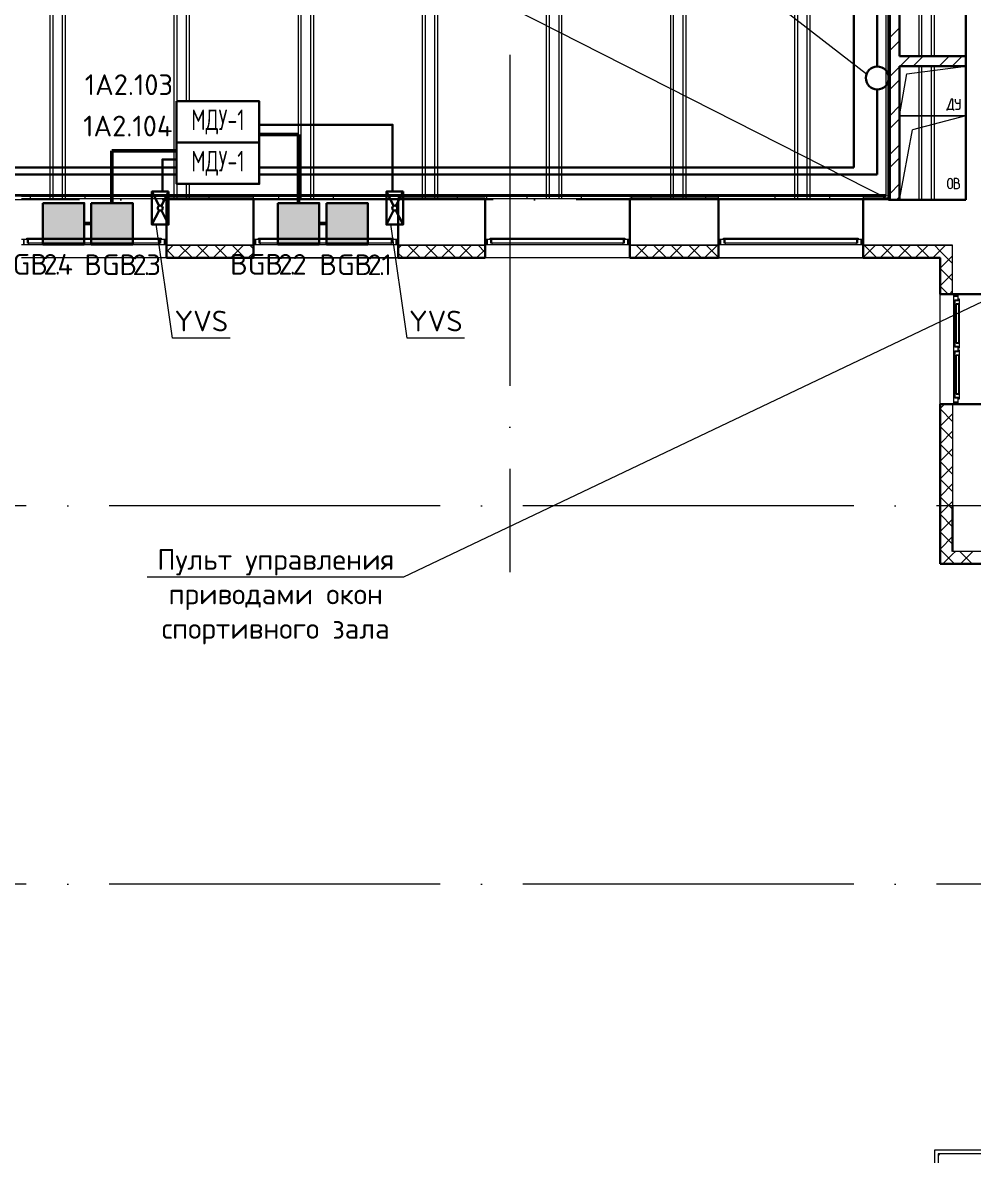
# Model space of a CAD drawing. Header units: millimetres. Extents: x -1073752 to 1436911, y -1379358 to 94781.
# Drawn here: x -1038541 to -1027053, y -1106937 to -1093247 of the extents above; entities that cross this region are included whole.
import ezdxf
from ezdxf.enums import TextEntityAlignment as Align

# ---------------------------------------------------------------- set-up
doc = ezdxf.new("R2010")
doc.units = ezdxf.units.MM
doc.set_wipeout_variables(frame=1)
doc.linetypes.add('ADSK_Линия сетки', pattern=[25, 20, -2.5, 0, -2.5])
doc.linetypes.add('ADSK_Сверху', pattern=[450, 300, -150])
for name, color, linetype, lineweight in [('_ Окна', 7, 'Continuous', 9), ('BGB', 1, 'Continuous', 30), ('RC-Дымоудаление', 1, 'Continuous', 30), ('RC-Линии_связи-Адресные', 5, 'Continuous', 50), ('лс', 5, 'Continuous', 30), ('Ограждение', 252, 'Continuous', 9), ('Окна', 7, 'Continuous', 9), ('Оси', 252, 'Continuous', 9), ('Перекрытие', 252, 'Continuous', 18), ('Стены внутренние', 7, 'Continuous', 18), ('Стены наружные', 7, 'Continuous', 18), ('Стены штриховка', 7, 'Continuous', 9)]:
    doc.layers.add(name, color=color, linetype=linetype, lineweight=lineweight)
for name, color, linetype in [('RC-Позиционные_обозначения', 7, 'Continuous'), ('RC-Таблицы', 7, 'Continuous'), ('TEXT1', 7, 'Continuous')]:
    doc.layers.add(name, color=color, linetype=linetype)
doc.layers.add('Линии', color=7, linetype='Continuous', lineweight=9, true_color=0x00a600)
doc.styles.add('ISOCPEUR', font='isocpeur.ttf', dxfattribs={"height": 250})
doc.styles.add('RubezhCAD', font='isocpeur.ttf')
doc.styles.get("Standard").update_dxf_attribs({"font": 'arial.ttf'})

# ---------------------------------------------------------------- blocks, each defined once
blk = doc.blocks.new('Перекрытия 2 - Перекрытия 1-1699410-3 этаж копия 1')
at = {"layer": 'Перекрытие', "ltscale": 100}
for p, q in [((-26283, 26745), (-26283, 26710)), ((-26283, 26705), (-26283, 15415)), ((-26046, 26745), (-26046, 26710)), ((-26046, 26705), (-26046, 15415)), ((-26011, 26745), (-26011, 26710)), ((-26011, 26705), (-26011, 15415)), ((-25896, 26745), (-25896, 26710)), ((-25896, 26705), (-25896, 15415)), ((-25861, 26745), (-25861, 26710)), ((-25861, 26705), (-25861, 15415)), ((-25623, 26745), (-25623, 26710)), ((-24783, 26745), (-24783, 26710)), ((-24546, 26745), (-24546, 26710)), ((-24546, 26705), (-24546, 15415)), ((-24511, 26745), (-24511, 26710)), ((-24511, 26705), (-24511, 15415)), ((-24396, 26745), (-24396, 26710)), ((-24396, 26705), (-24396, 15415)), ((-24361, 26745), (-24361, 26710)), ((-24361, 26705), (-24361, 15415)), ((-24123, 26745), (-24123, 26710)), ((-23283, 26745), (-23283, 26710)), ((-23046, 26745), (-23046, 26710)), ((-23046, 26705), (-23046, 15415)), ((-23011, 26745), (-23011, 26710)), ((-23011, 26705), (-23011, 15415)), ((-22896, 26745), (-22896, 26710)), ((-22896, 26705), (-22896, 15415)), ((-22861, 26745), (-22861, 26710)), ((-22861, 26705), (-22861, 15415)), ((-22623, 26745), (-22623, 26710)), ((-21783, 26745), (-21783, 26710)), ((-21546, 26745), (-21546, 26710)), ((-21546, 26705), (-21546, 15415)), ((-21511, 26745), (-21511, 26710)), ((-21511, 26705), (-21511, 15415)), ((-21396, 26745), (-21396, 26710)), ((-21396, 26705), (-21396, 15415)), ((-21361, 26745), (-21361, 26710)), ((-21361, 26705), (-21361, 15415)), ((-21123, 26745), (-21123, 26710)), ((-20283, 26745), (-20283, 26710)), ((-20046, 26745), (-20046, 26710)), ((-20046, 26705), (-20046, 15415)), ((-20011, 26745), (-20011, 26710)), ((-20011, 26705), (-20011, 15415)), ((-19896, 26745), (-19896, 26710)), ((-19896, 26705), (-19896, 15415)), ((-19861, 26745), (-19861, 26710)), ((-19861, 26705), (-19861, 15415)), ((-19623, 26745), (-19623, 26710)), ((-18783, 26745), (-18783, 26710)), ((-18546, 26745), (-18546, 26710)), ((-18546, 26705), (-18546, 15415)), ((-18511, 26745), (-18511, 26710)), ((-18511, 26705), (-18511, 15415)), ((-18396, 26745), (-18396, 26710)), ((-18396, 26705), (-18396, 15415)), ((-18361, 26745), (-18361, 26710)), ((-18361, 26705), (-18361, 15415)), ((-18123, 26745), (-18123, 26710)), ((-17283, 26745), (-17283, 26710)), ((-17046, 26745), (-17046, 26710)), ((-17046, 26705), (-17046, 15415)), ((-17011, 26745), (-17011, 26710)), ((-17011, 26705), (-17011, 15415)), ((-16896, 26745), (-16896, 26710)), ((-16896, 26705), (-16896, 15415)), ((-16861, 26745), (-16861, 26710)), ((-16861, 26705), (-16861, 15415)), ((-16623, 26745), (-16623, 26710)), ((-15783, 26745), (-15783, 26710)), ((-15546, 26745), (-15546, 26710)), ((-15546, 26705), (-15546, 15415)), ((-15511, 26745), (-15511, 26710)), ((-15511, 26705), (-15511, 15415)), ((-15396, 26745), (-15396, 26710)), ((-15396, 26705), (-15396, 15415)), ((-15361, 26745), (-15361, 26710)), ((-15361, 26705), (-15361, 15415)), ((-15123, 26745), (-15123, 26710)), ((-14283, 26745), (-14283, 26710)), ((-14046, 26745), (-14046, 26710)), ((-14046, 26705), (-14046, 15415)), ((-14011, 26745), (-14011, 26710)), ((-14011, 26705), (-14011, 15415)), ((-13896, 26745), (-13896, 26710)), ((-13896, 26705), (-13896, 15415)), ((-13861, 26745), (-13861, 26710)), ((-13861, 26705), (-13861, 15415)), ((-13623, 26745), (-13623, 26710)), ((-12783, 26745), (-12783, 26710)), ((-12546, 26745), (-12546, 26710)), ((-12546, 26705), (-12546, 15415)), ((-12511, 26745), (-12511, 26710)), ((-12511, 26705), (-12511, 15415)), ((-12396, 26745), (-12396, 26710)), ((-12396, 26705), (-12396, 15415)), ((-12361, 26745), (-12361, 26710)), ((-12361, 26705), (-12361, 15415)), ((-12123, 26745), (-12123, 26710)), ((-11283, 26745), (-11283, 26710)), ((-11046, 26745), (-11046, 26710)), ((-11046, 26705), (-11046, 15415)), ((-11011, 26745), (-11011, 26710)), ((-11011, 26705), (-11011, 15415)), ((-10896, 26745), (-10896, 26710)), ((-10896, 26705), (-10896, 15415)), ((-10861, 26745), (-10861, 26710)), ((-10861, 26705), (-10861, 15415)), ((-10623, 26745), (-10623, 26710)), ((-9783, 26745), (-9783, 26710)), ((-9546, 26745), (-9546, 26710)), ((-9546, 26705), (-9546, 15415)), ((-9511, 26745), (-9511, 26710)), ((-9511, 26705), (-9511, 15415)), ((-9396, 26745), (-9396, 26710)), ((-9396, 26705), (-9396, 15415)), ((-9361, 26745), (-9361, 26710)), ((-9361, 26705), (-9361, 15415)), ((-9123, 26745), (-9123, 26710)), ((-8283, 26745), (-8283, 26710)), ((-8046, 26745), (-8046, 26710)), ((-8046, 26705), (-8046, 15415)), ((-8011, 26745), (-8011, 26710)), ((-8011, 26705), (-8011, 15415)), ((-7896, 26745), (-7896, 26710)), ((-7896, 26705), (-7896, 15415)), ((-7861, 26745), (-7861, 26710)), ((-7861, 26705), (-7861, 15415)), ((-7623, 26745), (-7623, 26710)), ((-6783, 26745), (-6783, 26710)), ((-6546, 26745), (-6546, 26710)), ((-6546, 26705), (-6546, 15415)), ((-6511, 26745), (-6511, 26710)), ((-6511, 26705), (-6511, 15415)), ((-6396, 26745), (-6396, 26710)), ((-6396, 26705), (-6396, 15415)), ((-6361, 26745), (-6361, 26710)), ((-6361, 26705), (-6361, 15415)), ((-6123, 26745), (-6123, 26710)), ((-5283, 26745), (-5283, 26710)), ((-5046, 26745), (-5046, 26710)), ((-5046, 26705), (-5046, 15415)), ((-5011, 26745), (-5011, 26710)), ((-5011, 26705), (-5011, 15415)), ((-4896, 26745), (-4896, 26710)), ((-4896, 26705), (-4896, 15415)), ((-4861, 26745), (-4861, 26710)), ((-4861, 26705), (-4861, 15415)), ((-4623, 26745), (-4623, 26710)), ((-3546, 26760), (-3546, 24345)), ((-3511, 26760), (-3511, 24345)), ((-3396, 26760), (-3396, 24345)), ((-3361, 26760), (-3361, 24345)), ((-3546, 24225), (-3546, 22155)), ((-3511, 24225), (-3511, 22155)), ((-3396, 24225), (-3396, 22155)), ((-3361, 24225), (-3361, 22155)), ((-3546, 22035), (-3546, 19955)), ((-3511, 22035), (-3511, 19955)), ((-3396, 22035), (-3396, 19955)), ((-3361, 22035), (-3361, 19955)), ((-3546, 19835), (-3546, 18005)), ((-3511, 19835), (-3511, 18005)), ((-3396, 19835), (-3396, 18005)), ((-3361, 19835), (-3361, 18005)), ((-3546, 17885), (-3546, 17095)), ((-3511, 17885), (-3511, 17095)), ((-3396, 17885), (-3396, 17095)), ((-3361, 17885), (-3361, 17095)), ((-3546, 16975), (-3546, 15360)), ((-3511, 16975), (-3511, 15360)), ((-3396, 16975), (-3396, 15360)), ((-3361, 16975), (-3361, 15360)), ((-26283, 15410), (-26283, 15375)), ((-26046, 15410), (-26046, 15375)), ((-26011, 15410), (-26011, 15375)), ((-25896, 15410), (-25896, 15375)), ((-25861, 15410), (-25861, 15375)), ((-25623, 15410), (-25623, 15375)), ((-24783, 15410), (-24783, 15375)), ((-24546, 15410), (-24546, 15375)), ((-24511, 15410), (-24511, 15375)), ((-24396, 15410), (-24396, 15375)), ((-24361, 15410), (-24361, 15375)), ((-24123, 15410), (-24123, 15375)), ((-23283, 15410), (-23283, 15375)), ((-23046, 15410), (-23046, 15375)), ((-23011, 15410), (-23011, 15375)), ((-22896, 15410), (-22896, 15375)), ((-22861, 15410), (-22861, 15375)), ((-22623, 15410), (-22623, 15375)), ((-21783, 15410), (-21783, 15375)), ((-21546, 15410), (-21546, 15375)), ((-21511, 15410), (-21511, 15375)), ((-21396, 15410), (-21396, 15375)), ((-21361, 15410), (-21361, 15375)), ((-21123, 15410), (-21123, 15375)), ((-20283, 15410), (-20283, 15375)), ((-20046, 15410), (-20046, 15375)), ((-20011, 15410), (-20011, 15375)), ((-19896, 15410), (-19896, 15375)), ((-19861, 15410), (-19861, 15375)), ((-19623, 15410), (-19623, 15375)), ((-18783, 15410), (-18783, 15375)), ((-18546, 15410), (-18546, 15375)), ((-18511, 15410), (-18511, 15375)), ((-18396, 15410), (-18396, 15375)), ((-18361, 15410), (-18361, 15375)), ((-18123, 15410), (-18123, 15375)), ((-17283, 15410), (-17283, 15375)), ((-17046, 15410), (-17046, 15375)), ((-17011, 15410), (-17011, 15375)), ((-16896, 15410), (-16896, 15375)), ((-16861, 15410), (-16861, 15375)), ((-16623, 15410), (-16623, 15375)), ((-15783, 15410), (-15783, 15375)), ((-15546, 15410), (-15546, 15375)), ((-15511, 15410), (-15511, 15375)), ((-15396, 15410), (-15396, 15375)), ((-15361, 15410), (-15361, 15375)), ((-15123, 15410), (-15123, 15375)), ((-14283, 15410), (-14283, 15375)), ((-14046, 15410), (-14046, 15375)), ((-14011, 15410), (-14011, 15375)), ((-13896, 15410), (-13896, 15375)), ((-13861, 15410), (-13861, 15375)), ((-13623, 15410), (-13623, 15375)), ((-12783, 15410), (-12783, 15375)), ((-12546, 15410), (-12546, 15375)), ((-12511, 15410), (-12511, 15375)), ((-12396, 15410), (-12396, 15375)), ((-12361, 15410), (-12361, 15375)), ((-12123, 15410), (-12123, 15375)), ((-11283, 15410), (-11283, 15375)), ((-11046, 15410), (-11046, 15375)), ((-11011, 15410), (-11011, 15375)), ((-10896, 15410), (-10896, 15375)), ((-10861, 15410), (-10861, 15375)), ((-10623, 15410), (-10623, 15375)), ((-9783, 15410), (-9783, 15375)), ((-9546, 15410), (-9546, 15375)), ((-9511, 15410), (-9511, 15375)), ((-9396, 15410), (-9396, 15375)), ((-9361, 15410), (-9361, 15375)), ((-9123, 15410), (-9123, 15375)), ((-8283, 15410), (-8283, 15375)), ((-8046, 15410), (-8046, 15375)), ((-8011, 15410), (-8011, 15375)), ((-7896, 15410), (-7896, 15375)), ((-7861, 15410), (-7861, 15375)), ((-7623, 15410), (-7623, 15375)), ((-6783, 15410), (-6783, 15375)), ((-6546, 15410), (-6546, 15375)), ((-6511, 15410), (-6511, 15375)), ((-6396, 15410), (-6396, 15375)), ((-6361, 15410), (-6361, 15375)), ((-6123, 15410), (-6123, 15375)), ((-5283, 15410), (-5283, 15375)), ((-5046, 15410), (-5046, 15375)), ((-5011, 15410), (-5011, 15375)), ((-4896, 15410), (-4896, 15375)), ((-4861, 15410), (-4861, 15375)), ((-4623, 15410), (-4623, 15375))]:
    blk.add_line(p, q, dxfattribs=at)
blk = doc.blocks.new('3 этаж')
at = {"color": 251, "lineweight": 18, "true_color": 0x636466}
for p, q in [((273794, 19359), (274506, 19452)), ((273706, 18852), (273794, 19359)), ((274328, 19052), (274284, 18932)), ((274347, 19052), (274328, 19052)), ((274347, 18932), (274347, 19052)), ((274382, 19019), (274382, 19052)), ((274439, 18952), (274439, 19052)), ((274274, 18932), (274274, 18917)), ((274284, 18932), (274274, 18932)), ((274284, 18932), (274347, 18932)), ((274347, 18932), (274357, 18932)), ((274357, 18932), (274357, 18917)), ((274382, 18932), (274419, 18932)), ((274439, 18999), (274402, 18999)), ((274506, 18852), (273706, 18852)), ((273706, 18852), (274506, 18852)), ((274506, 18852), (273860, 18683)), ((273706, 17837), (273860, 18683)), ((274396, 18093), (274366, 18093)), ((274366, 18093), (274366, 17973)), ((274289, 18002), (274289, 18064)), ((274346, 18002), (274346, 18064)), ((274400, 18040), (274366, 18040)), ((274366, 17973), (274403, 17973)), ((274420, 18060), (274420, 18070)), ((274430, 18000), (274430, 18010))]:
    blk.add_line(p, q, dxfattribs=at)
for centre, radius, start, end in [((274402, 19019), 20, 180, 270), ((274419, 18952), 20, 270, 0), ((274317, 18064), 28.7, 0, 180), ((274396, 18070), 23.3, 0, 90), ((274317, 18002), 28.7, 180, 0), ((274400, 18060), 20, 270, 0), ((274400, 18010), 30, 0, 90), ((274403, 18000), 26.7, 270, 0)]:
    blk.add_arc(centre, radius, start, end, dxfattribs=at)
at = {"layer": '_ Окна', "color": 251, "true_color": 0x636466}
for p, q in [((263121, 17355), (263096, 17355)), ((263096, 17297), (263121, 17297)), ((263121, 17297), (263121, 17355)), ((264846, 17355), (264821, 17355)), ((264821, 17355), (264821, 17297)), ((264821, 17297), (264846, 17297)), ((265921, 17355), (265896, 17355)), ((265896, 17297), (265921, 17297)), ((265921, 17297), (265921, 17355)), ((267646, 17355), (267621, 17355)), ((267621, 17355), (267621, 17297)), ((267621, 17297), (267646, 17297)), ((268721, 17355), (268696, 17355)), ((268696, 17297), (268721, 17297)), ((268721, 17297), (268721, 17355)), ((270446, 17355), (270421, 17355)), ((270421, 17355), (270421, 17297)), ((270421, 17297), (270446, 17297)), ((271541, 17355), (271516, 17355)), ((271516, 17297), (271541, 17297)), ((271541, 17297), (271541, 17355)), ((273266, 17355), (273241, 17355)), ((273241, 17355), (273241, 17297)), ((273241, 17297), (273266, 17297)), ((274356, 16697), (274356, 16672)), ((274356, 16672), (274414, 16672)), ((274422, 16577), (274390, 16577)), ((274390, 16577), (274390, 16574)), ((274390, 16574), (274390, 16107)), ((274422, 16574), (274390, 16574)), ((274390, 16574), (274422, 16574)), ((274414, 16672), (274414, 16697)), ((274422, 16574), (274422, 16577)), ((274422, 16107), (274422, 16574)), ((274390, 16107), (274422, 16107)), ((274422, 16107), (274390, 16107)), ((274390, 16107), (274390, 16104)), ((274390, 16104), (274422, 16104)), ((274422, 16104), (274422, 16107)), ((274422, 15960), (274390, 15960)), ((274390, 15960), (274390, 15957)), ((274390, 15957), (274390, 15490)), ((274422, 15957), (274390, 15957)), ((274390, 15957), (274422, 15957)), ((274422, 15957), (274422, 15960)), ((274422, 15490), (274422, 15957)), ((274390, 15490), (274422, 15490)), ((274422, 15490), (274390, 15490)), ((274390, 15490), (274390, 15487)), ((274390, 15487), (274422, 15487)), ((274422, 15487), (274422, 15490)), ((274414, 15392), (274356, 15392)), ((274356, 15392), (274356, 15367)), ((274414, 15367), (274414, 15392))]:
    blk.add_line(p, q, dxfattribs=at)
at = {"layer": '_ Окна', "color": 251, "lineweight": 18, "true_color": 0x636466}
for p, q in [((263159, 17355), (263121, 17355)), ((263121, 17355), (263121, 17297)), ((263121, 17297), (263180, 17297)), ((263167, 17314), (263167, 17355)), ((263179, 17314), (263167, 17314)), ((263180, 17297), (263185, 17314)), ((264757, 17314), (264761, 17297)), ((264761, 17297), (264821, 17297)), ((264775, 17314), (264763, 17314)), ((264775, 17355), (264775, 17314)), ((264821, 17355), (264783, 17355)), ((264821, 17297), (264821, 17355)), ((265959, 17355), (265921, 17355)), ((265921, 17355), (265921, 17297)), ((265921, 17297), (265980, 17297)), ((265967, 17314), (265967, 17355)), ((265979, 17314), (265967, 17314)), ((265980, 17297), (265985, 17314)), ((267557, 17314), (267561, 17297)), ((267561, 17297), (267621, 17297)), ((267575, 17314), (267563, 17314)), ((267575, 17355), (267575, 17314)), ((267621, 17355), (267583, 17355)), ((267621, 17297), (267621, 17355)), ((268759, 17355), (268721, 17355)), ((268721, 17355), (268721, 17297)), ((268721, 17297), (268780, 17297)), ((268767, 17314), (268767, 17355)), ((268779, 17314), (268767, 17314)), ((268780, 17297), (268785, 17314)), ((270357, 17314), (270361, 17297)), ((270361, 17297), (270421, 17297)), ((270375, 17314), (270363, 17314)), ((270375, 17355), (270375, 17314)), ((270421, 17355), (270383, 17355)), ((270421, 17297), (270421, 17355)), ((271579, 17355), (271541, 17355)), ((271541, 17355), (271541, 17297)), ((271541, 17297), (271600, 17297)), ((271587, 17314), (271587, 17355)), ((271599, 17314), (271587, 17314)), ((271600, 17297), (271605, 17314)), ((273177, 17314), (273181, 17297)), ((273181, 17297), (273241, 17297)), ((273195, 17314), (273183, 17314)), ((273195, 17355), (273195, 17314)), ((273241, 17355), (273203, 17355)), ((273241, 17297), (273241, 17355)), ((274414, 16672), (274356, 16672)), ((274356, 16672), (274356, 16612)), ((274356, 16612), (274373, 16608)), ((274373, 16626), (274414, 16626)), ((274373, 16614), (274373, 16626)), ((274414, 16614), (274373, 16614)), ((274373, 16614), (274373, 16563)), ((274390, 16559), (274390, 16577)), ((274390, 16577), (274422, 16577)), ((274414, 16634), (274414, 16672)), ((274431, 16634), (274414, 16634)), ((274414, 16634), (274414, 16614)), ((274422, 16577), (274422, 16559)), ((274430, 16577), (274431, 16578)), ((274431, 16576), (274430, 16577)), ((274431, 16578), (274431, 16634)), ((274431, 16561), (274431, 16576)), ((274373, 16563), (274390, 16559)), ((274422, 16559), (274431, 16561)), ((274373, 16073), (274356, 16068)), ((274356, 16068), (274356, 15995)), ((274390, 16122), (274373, 16117)), ((274373, 16117), (274373, 16067)), ((274373, 16067), (274414, 16067)), ((274373, 16055), (274373, 16067)), ((274414, 16055), (274373, 16055)), ((274390, 16104), (274390, 16122)), ((274422, 16104), (274390, 16104)), ((274414, 16067), (274414, 16047)), ((274414, 16047), (274431, 16047)), ((274414, 16017), (274414, 16047)), ((274431, 16119), (274422, 16122)), ((274422, 16122), (274422, 16104)), ((274430, 16104), (274431, 16105)), ((274431, 16103), (274430, 16104)), ((274431, 16105), (274431, 16119)), ((274431, 16047), (274431, 16103)), ((274356, 15995), (274373, 15991)), ((274373, 15997), (274373, 16009)), ((274373, 16009), (274414, 16009)), ((274414, 15997), (274373, 15997)), ((274373, 15997), (274373, 15946)), ((274373, 15946), (274390, 15942)), ((274390, 15942), (274390, 15960)), ((274390, 15960), (274422, 15960)), ((274431, 16017), (274414, 16017)), ((274414, 16017), (274414, 15997)), ((274422, 15960), (274422, 15942)), ((274422, 15942), (274431, 15944)), ((274430, 15960), (274431, 15961)), ((274431, 15959), (274430, 15960)), ((274431, 15961), (274431, 16017)), ((274431, 15944), (274431, 15959)), ((274390, 15505), (274373, 15500)), ((274373, 15500), (274373, 15450)), ((274390, 15487), (274390, 15505)), ((274422, 15487), (274390, 15487)), ((274431, 15502), (274422, 15505)), ((274422, 15505), (274422, 15487)), ((274430, 15487), (274431, 15488)), ((274431, 15486), (274430, 15487)), ((274431, 15488), (274431, 15502)), ((274431, 15430), (274431, 15486)), ((274373, 15456), (274356, 15451)), ((274356, 15451), (274356, 15392)), ((274356, 15392), (274414, 15392)), ((274373, 15450), (274414, 15450)), ((274373, 15438), (274373, 15450)), ((274414, 15438), (274373, 15438)), ((274414, 15450), (274414, 15430)), ((274414, 15430), (274431, 15430)), ((274414, 15392), (274414, 15430))]:
    blk.add_line(p, q, dxfattribs=at)
at = {"layer": 'Линии', "color": 251, "linetype": 'ADSK_Сверху', "ltscale": 200, "true_color": 0x636466}
blk.add_line((251146, 29237), (273586, 17837), dxfattribs=at)
at = {"layer": 'Ограждение', "color": 251, "true_color": 0x636466}
for p, q in [((274171, 6307), (274171, 4603)), ((274171, 6307), (274171, 6306)), ((276446, 6306), (274171, 6306)), ((274171, 6306), (274174, 6303)), ((274172, 6305), (274171, 6306)), ((274174, 6303), (274178, 6299)), ((274178, 6299), (274183, 6294)), ((274183, 6294), (274189, 6288))]:
    blk.add_line(p, q, dxfattribs=at)
at = {"layer": 'Окна', "color": 251, "true_color": 0x636466}
for p, q in [((263159, 17372), (264783, 17372)), ((263159, 17355), (263159, 17372)), ((264783, 17355), (263159, 17355)), ((263179, 17314), (263179, 17355)), ((264763, 17314), (263179, 17314)), ((263180, 17297), (264761, 17297)), ((264763, 17355), (264763, 17314)), ((264783, 17372), (264783, 17355)), ((265959, 17372), (267583, 17372)), ((265959, 17355), (265959, 17372)), ((267583, 17355), (265959, 17355)), ((265979, 17314), (265979, 17355)), ((267563, 17314), (265979, 17314)), ((265980, 17297), (267561, 17297)), ((267563, 17355), (267563, 17314)), ((267583, 17372), (267583, 17355)), ((268759, 17372), (270383, 17372)), ((268759, 17355), (268759, 17372)), ((270383, 17355), (268759, 17355)), ((268779, 17314), (268779, 17355)), ((270363, 17314), (268779, 17314)), ((268780, 17297), (270361, 17297)), ((270363, 17355), (270363, 17314)), ((270383, 17372), (270383, 17355)), ((271579, 17372), (273203, 17372)), ((271579, 17355), (271579, 17372)), ((273203, 17355), (271579, 17355)), ((271599, 17314), (271599, 17355)), ((273183, 17314), (271599, 17314)), ((271600, 17297), (273181, 17297)), ((273183, 17355), (273183, 17314)), ((273203, 17372), (273203, 17355)), ((274356, 16612), (274356, 16068)), ((274431, 16576), (274431, 16578)), ((274373, 16563), (274373, 16117)), ((274431, 16119), (274431, 16561)), ((274431, 16103), (274431, 16105)), ((274356, 15995), (274356, 15451)), ((274373, 15946), (274373, 15500)), ((274431, 15959), (274431, 15961)), ((274431, 15502), (274431, 15944)), ((274431, 15486), (274431, 15488))]:
    blk.add_line(p, q, dxfattribs=at)
at = {"layer": 'Оси', "color": 251, "linetype": 'ADSK_Линия сетки', "ltscale": 200, "true_color": 0x636466}
for p, q in [((268996, 34587), (268996, 13337)), ((308796, 17837), (237074, 17837)), ((283153, 14137), (237074, 14137)), ((283153, 9567), (237074, 9567))]:
    blk.add_line(p, q, dxfattribs=at)
at = {"layer": 'Перекрытие', "color": 251, "true_color": 0x636466}
for p, q in [((276143, 6351), (274126, 6351)), ((274126, 6351), (274126, 4903))]:
    blk.add_line(p, q, dxfattribs=at)
at = {"layer": 'Стены внутренние', "color": 251, "lineweight": 30, "true_color": 0x636466}
for p, q in [((274506, 19572), (274506, 20362)), ((274506, 17837), (274506, 19452)), ((264846, 17837), (264846, 17287)), ((265896, 17837), (265896, 17287)), ((267646, 17837), (267646, 17287)), ((268696, 17837), (268696, 17287)), ((270446, 17837), (270446, 17287)), ((271516, 17837), (271516, 17287)), ((273266, 17837), (273266, 17287)), ((274506, 17837), (273706, 17837)), ((264846, 17135), (264846, 17287)), ((265896, 17135), (265896, 17287)), ((267646, 17135), (267646, 17287)), ((268696, 17135), (268696, 17287)), ((270446, 17135), (270446, 17287)), ((271516, 17135), (271516, 17287)), ((273266, 17135), (273266, 17287)), ((264846, 17135), (265896, 17135)), ((267646, 17135), (268696, 17135)), ((270446, 17135), (271516, 17135)), ((274194, 17135), (273266, 17135)), ((274194, 17135), (274194, 16697)), ((274896, 16697), (274194, 16697)), ((274896, 15367), (274194, 15367)), ((274194, 13435), (274194, 15367)), ((274346, 13587), (274346, 14137)), ((274194, 13435), (276681, 13435))]:
    blk.add_line(p, q, dxfattribs=at)
at = {"layer": 'Стены внутренние', "color": 251, "true_color": 0x636466}
for p, q in [((265896, 17837), (264846, 17837)), ((268696, 17837), (267646, 17837)), ((271516, 17837), (270446, 17837)), ((273571, 17837), (273266, 17837)), ((264846, 17287), (265896, 17287)), ((265896, 17287), (264846, 17287)), ((267646, 17287), (268696, 17287)), ((268696, 17287), (267646, 17287)), ((270446, 17287), (271516, 17287)), ((271516, 17287), (270446, 17287)), ((273266, 17287), (274346, 17287)), ((274346, 17287), (274196, 17287)), ((274346, 17287), (274346, 17287)), ((274346, 16697), (274346, 17287)), ((264846, 17135), (263096, 17135)), ((267646, 17135), (265896, 17135)), ((270446, 17135), (268696, 17135)), ((273266, 17135), (271516, 17135)), ((274194, 15367), (274194, 16697)), ((274346, 15367), (274346, 14137)), ((276681, 13587), (274346, 13587))]:
    blk.add_line(p, q, dxfattribs=at)
at = {"layer": 'Стены внутренние', "color": 251, "linetype": 'Continuous', "lineweight": 9, "true_color": 0x636466}
for p, q in [((264848, 17207), (264927, 17287)), ((264989, 17137), (265139, 17287)), ((265155, 17137), (265005, 17287)), ((265201, 17137), (265351, 17287)), ((265367, 17137), (265217, 17287)), ((265413, 17137), (265563, 17287)), ((265579, 17137), (265429, 17287)), ((265626, 17137), (265776, 17287)), ((265791, 17137), (265641, 17287)), ((265896, 17244), (265853, 17287)), ((267646, 17248), (267685, 17287)), ((267747, 17137), (267897, 17287)), ((267913, 17137), (267763, 17287)), ((267959, 17137), (268109, 17287)), ((268125, 17137), (267975, 17287)), ((268171, 17137), (268321, 17287)), ((268337, 17137), (268187, 17287)), ((268383, 17137), (268533, 17287)), ((268549, 17137), (268399, 17287)), ((268694, 17204), (268611, 17287)), ((270505, 17137), (270655, 17287)), ((270670, 17137), (270520, 17287)), ((270717, 17137), (270867, 17287)), ((270883, 17137), (270733, 17287)), ((270929, 17137), (271079, 17287)), ((271095, 17137), (270945, 17287)), ((271141, 17137), (271291, 17287)), ((271307, 17137), (271157, 17287)), ((271353, 17137), (271503, 17287)), ((271514, 17142), (271369, 17287)), ((273268, 17142), (273412, 17287)), ((273428, 17137), (273278, 17287)), ((273474, 17137), (273624, 17287)), ((273640, 17137), (273490, 17287)), ((273687, 17137), (273837, 17287)), ((273852, 17137), (273702, 17287)), ((273899, 17137), (274049, 17287)), ((274064, 17137), (273914, 17287)), ((274196, 17217), (274127, 17287)), ((274196, 17222), (274261, 17287)), ((274346, 17280), (274339, 17287)), ((264943, 17137), (264846, 17234)), ((264885, 17137), (264884, 17135)), ((265706, 17137), (265705, 17135)), ((265838, 17137), (265894, 17193)), ((267648, 17182), (267646, 17186)), ((267701, 17137), (267648, 17189)), ((268145, 17135), (268144, 17137)), ((268522, 17137), (268521, 17135)), ((268595, 17137), (268696, 17237)), ((270458, 17137), (270448, 17147)), ((271220, 17137), (271219, 17135)), ((271516, 17188), (271514, 17192)), ((273424, 17135), (273423, 17137)), ((274036, 17137), (274035, 17135)), ((274111, 17137), (274196, 17222)), ((274346, 17067), (274196, 17217)), ((274196, 17009), (274346, 17159)), ((274346, 16855), (274196, 17005)), ((274196, 16797), (274346, 16947)), ((274292, 16697), (274196, 16793)), ((274307, 16697), (274346, 16735)), ((274196, 15312), (274248, 15365)), ((274346, 15158), (274196, 15308)), ((274196, 15100), (274346, 15250)), ((274346, 14946), (274196, 15096)), ((274196, 14888), (274346, 15038)), ((274346, 14734), (274196, 14884)), ((274196, 14676), (274346, 14826)), ((274346, 14522), (274196, 14672)), ((274196, 14464), (274346, 14614)), ((274346, 14310), (274196, 14460)), ((274196, 14252), (274346, 14402)), ((274346, 14098), (274196, 14248)), ((274196, 14040), (274346, 14190)), ((274346, 13885), (274196, 14035)), ((274196, 13827), (274346, 13977)), ((274196, 13756), (274194, 13752)), ((274346, 13673), (274196, 13823)), ((274196, 13615), (274346, 13765)), ((274346, 13461), (274196, 13611)), ((274229, 13437), (274346, 13553)), ((274346, 13553), (274379, 13587)), ((274583, 13437), (274433, 13587)), ((274441, 13437), (274591, 13587)), ((274370, 13437), (274346, 13461))]:
    blk.add_line(p, q, dxfattribs=at)
at = {"layer": 'Стены наружные', "color": 251, "lineweight": 30, "true_color": 0x636466}
for p, q in [((273571, 17852), (273571, 29222)), ((273586, 29237), (273586, 17837)), ((273706, 20362), (273706, 19572)), ((273706, 19572), (274506, 19572)), ((274506, 19452), (273706, 19452)), ((273706, 19452), (273706, 17837)), ((274506, 19452), (274506, 19572)), ((251191, 17892), (273541, 17892)), ((273541, 17887), (251191, 17887)), ((264846, 17852), (265896, 17852)), ((264846, 17852), (264846, 17837)), ((265896, 17852), (265896, 17837)), ((267646, 17852), (268696, 17852)), ((267646, 17852), (267646, 17837)), ((268696, 17852), (268696, 17837)), ((270446, 17852), (271516, 17852)), ((270446, 17852), (270446, 17837)), ((271516, 17852), (271516, 17837)), ((273571, 17852), (273266, 17852)), ((273266, 17852), (273266, 17837)), ((273541, 17887), (273541, 17892)), ((273571, 17837), (273706, 17837))]:
    blk.add_line(p, q, dxfattribs=at)
at = {"layer": 'Стены наружные', "color": 251, "true_color": 0x636466}
for p, q in [((273541, 17892), (273541, 20497)), ((263096, 17882), (268716, 17882)), ((263096, 17852), (264846, 17852)), ((264846, 17882), (264846, 17852)), ((265896, 17852), (265896, 17882)), ((265896, 17852), (267646, 17852)), ((267646, 17882), (267646, 17852)), ((268696, 17852), (270446, 17852)), ((268716, 17882), (273541, 17882)), ((268716, 17852), (268716, 17882)), ((270466, 17882), (270466, 17852)), ((271516, 17852), (271516, 17882)), ((271516, 17852), (273266, 17852)), ((273266, 17882), (273266, 17852)), ((273541, 17882), (273541, 17887)), ((264846, 17134), (265371, 17134)), ((264846, 17134), (264846, 17129)), ((265371, 17129), (264846, 17129)), ((265371, 17129), (265371, 17134)), ((265376, 17134), (268171, 17134)), ((265376, 17129), (265376, 17134)), ((268171, 17129), (265376, 17129)), ((268171, 17129), (268171, 17134)), ((270971, 17130), (270971, 17135)), ((273811, 17130), (270971, 17130)), ((271516, 17135), (271516, 17130)), ((273266, 17130), (273266, 17135)), ((273811, 17135), (273811, 17130))]:
    blk.add_line(p, q, dxfattribs=at)
at = {"layer": 'Стены наружные', "color": 251, "linetype": 'Continuous', "lineweight": 9, "true_color": 0x636466}
for p, q in [((273586, 19796), (273706, 19916)), ((273571, 19779), (273586, 19794)), ((273586, 19639), (273706, 19759)), ((273586, 19325), (273706, 19445)), ((273713, 19452), (273833, 19572)), ((273870, 19452), (273990, 19572)), ((274184, 19452), (274304, 19572)), ((274341, 19452), (274461, 19572)), ((273571, 19354), (273586, 19369)), ((273586, 19168), (273706, 19288)), ((273571, 18930), (273586, 18945)), ((273586, 18853), (273706, 18973)), ((273586, 18696), (273706, 18816)), ((273571, 18506), (273586, 18521)), ((273586, 18382), (273706, 18502)), ((273586, 18225), (273706, 18345)), ((273571, 18081), (273586, 18096)), ((273586, 17910), (273706, 18030)), ((264846, 17842), (264856, 17852)), ((265265, 17837), (265280, 17852)), ((265689, 17837), (265704, 17852)), ((267810, 17837), (267825, 17852)), ((268235, 17837), (268250, 17852)), ((268659, 17837), (268674, 17852)), ((270780, 17837), (270795, 17852)), ((271205, 17837), (271220, 17852)), ((273326, 17837), (273341, 17852)), ((273669, 17837), (273706, 17873))]:
    blk.add_line(p, q, dxfattribs=at)
at = {"layer": 'Стены штриховка', "color": 251, "true_color": 0x636466}
for p, q in [((274194, 17287), (273266, 17287)), ((264848, 17211), (264846, 17211)), ((264848, 17137), (264848, 17211)), ((265894, 17137), (264848, 17137)), ((265894, 17211), (265894, 17137)), ((265896, 17211), (265894, 17211)), ((267648, 17211), (267646, 17211)), ((267648, 17137), (267648, 17211)), ((268694, 17137), (267648, 17137)), ((268694, 17211), (268694, 17137)), ((268696, 17211), (268694, 17211)), ((270448, 17211), (270446, 17211)), ((270448, 17137), (270448, 17211)), ((271514, 17137), (270448, 17137)), ((271514, 17211), (271514, 17137)), ((271516, 17211), (271514, 17211)), ((273268, 17211), (273266, 17211)), ((273268, 17137), (273268, 17211)), ((274196, 17137), (273268, 17137)), ((274194, 17135), (274194, 17137)), ((274196, 16699), (274196, 17137)), ((274270, 16699), (274196, 16699)), ((274270, 16697), (274270, 16699)), ((274196, 15365), (274270, 15365)), ((274196, 13435), (274196, 15365)), ((274270, 15365), (274270, 15367)), ((276679, 13437), (274194, 13437))]:
    blk.add_line(p, q, dxfattribs=at)
at = {"layer": 'Перекрытие', "color": 251, "true_color": 0x636466}
blk.add_blockref('Перекрытия 2 - Перекрытия 1-1699410-3 этаж копия 1', (277482, 2476), dxfattribs=at)
blk = doc.blocks.new('*U2689')
at = {"layer": 'BGB'}
h = blk.add_hatch(color=256, dxfattribs=at)
h.paths.add_polyline_path([(250, -250), (250, 250), (-250, 250), (-250, -250)])
h.paths.add_polyline_path([(-217, -75), (-217, 75), (217, 75), (217, -75)], flags=16)
at = {"layer": 'BGB', "true_color": 0xffffff}
blk.add_hatch(color=7, dxfattribs=at).paths.add_polyline_path([(217, -75), (217, 75), (-217, 75), (-217, -75)])
at = {"layer": 'BGB'}
blk.add_lwpolyline([(-250, 250), (-250, -250), (250, -250), (250, 250)], close=True, dxfattribs=at)
at = {"layer": 'TEXT1', "style": 'RubezhCAD'}
for s, p in [('BGB', (-334, -620)), ('.', (385, -620))]:
    blk.add_text(s, height=250, dxfattribs=at).set_placement(p)
blk.add_attdef('PPK', text='', height=250, dxfattribs=at).set_placement((-344, -620), align=Align.RIGHT)
for tag, p in [('SHL', (247, -620)), ('N', (428, -620))]:
    blk.add_attdef(tag, p, '', height=250, dxfattribs=at)
blk = doc.blocks.new('*U2690')
at = {"layer": 'BGB'}
h = blk.add_hatch(color=256, dxfattribs=at)
h.paths.add_polyline_path([(250, -250), (250, 250), (-250, 250), (-250, -250)])
h.paths.add_polyline_path([(-217, -75), (-217, 75), (217, 75), (217, -75)], flags=16)
at = {"layer": 'BGB', "true_color": 0xffffff}
blk.add_hatch(color=7, dxfattribs=at).paths.add_polyline_path([(217, -75), (217, 75), (-217, 75), (-217, -75)])
at = {"layer": 'BGB'}
blk.add_lwpolyline([(-250, 250), (-250, -250), (250, -250), (250, 250)], close=True, dxfattribs=at)
at = {"layer": 'TEXT1', "style": 'RubezhCAD'}
for s, p in [('BGB', (-826, -615)), ('.', (-107, -615))]:
    blk.add_text(s, height=250, dxfattribs=at).set_placement(p)
blk.add_attdef('PPK', text='', height=250, dxfattribs=at).set_placement((-836, -615), align=Align.RIGHT)
for tag, p in [('SHL', (-244, -615)), ('N', (-64, -615))]:
    blk.add_attdef(tag, p, '', height=250, dxfattribs=at)
blk = doc.blocks.new('*U2691')
at = {"layer": 'BGB'}
h = blk.add_hatch(color=256, dxfattribs=at)
h.paths.add_polyline_path([(250, -250), (250, 250), (-250, 250), (-250, -250)])
h.paths.add_polyline_path([(-217, -75), (-217, 75), (217, 75), (217, -75)], flags=16)
at = {"layer": 'BGB', "true_color": 0xffffff}
blk.add_hatch(color=7, dxfattribs=at).paths.add_polyline_path([(217, -75), (217, 75), (-217, 75), (-217, -75)])
at = {"layer": 'BGB'}
blk.add_lwpolyline([(-250, 250), (-250, -250), (250, -250), (250, 250)], close=True, dxfattribs=at)
at = {"layer": 'TEXT1', "style": 'RubezhCAD'}
for s, p in [('BGB', (-334, -620)), ('.', (385, -620))]:
    blk.add_text(s, height=250, dxfattribs=at).set_placement(p)
blk.add_attdef('PPK', text='', height=250, dxfattribs=at).set_placement((-344, -620), align=Align.RIGHT)
for tag, p in [('SHL', (247, -620)), ('N', (428, -620))]:
    blk.add_attdef(tag, p, '', height=250, dxfattribs=at)
blk = doc.blocks.new('*U2692')
at = {"layer": 'BGB'}
h = blk.add_hatch(color=256, dxfattribs=at)
h.paths.add_polyline_path([(250, -250), (250, 250), (-250, 250), (-250, -250)])
h.paths.add_polyline_path([(-217, -75), (-217, 75), (217, 75), (217, -75)], flags=16)
at = {"layer": 'BGB', "true_color": 0xffffff}
blk.add_hatch(color=7, dxfattribs=at).paths.add_polyline_path([(217, -75), (217, 75), (-217, 75), (-217, -75)])
at = {"layer": 'BGB'}
blk.add_lwpolyline([(-250, 250), (-250, -250), (250, -250), (250, 250)], close=True, dxfattribs=at)
at = {"layer": 'TEXT1', "style": 'RubezhCAD'}
for s, p in [('BGB', (-826, -615)), ('.', (-107, -615))]:
    blk.add_text(s, height=250, dxfattribs=at).set_placement(p)
blk.add_attdef('PPK', text='', height=250, dxfattribs=at).set_placement((-836, -615), align=Align.RIGHT)
for tag, p in [('SHL', (-244, -615)), ('N', (-64, -615))]:
    blk.add_attdef(tag, p, '', height=250, dxfattribs=at)
blk = doc.blocks.new('A$C73BA6E17')
at = {"color": 5, "lineweight": 30}
for points in [[(0, 200), (400, 200), (400, 0), (0, 0), (0, 200)], [(0, 200), (173, 113)], [(400, 200), (227, 113)], [(173, 87), (0, 0)], [(227, 87), (400, 0)]]:
    blk.add_lwpolyline(points, dxfattribs=at)
blk.add_circle((200, 100), 30, dxfattribs=at)
blk = doc.blocks.new('RC-UGO-MDU-01')
at = {"layer": 'RC-Дымоудаление'}
blk.add_point((0, 0), dxfattribs=at)
blk.add_wipeout([(5, 2.5), (5, -2.5), (-5, -2.5), (-5, 2.5)]).dxf.layer = 'RC-Дымоудаление'
blk.add_wipeout([(-5, -2.5), (-5, 2.5), (5, 2.5), (5, -2.5)]).dxf.layer = 'RC-Дымоудаление'
blk.add_lwpolyline([(-5, 2.5), (5, 2.5), (5, -2.5), (-5, -2.5), (-5, 2.5)], close=True, dxfattribs=at)
at = {"layer": 'RC-Дымоудаление', "ltscale": 100, "style": 'ISOCPEUR', "width": 0.7}
blk.add_text('МДУ-1', height=2.5, dxfattribs=at).set_placement((0, 0), align=Align.MIDDLE)
at = {"layer": 'RC-Дымоудаление'}
blk.add_attdef('PSTN', text='', height=2.5, dxfattribs=at).set_placement((5.82, 2.37), align=Align.BOTTOM_CENTER)

msp = doc.modelspace()

# ---------------------------------------------------------------- linework, layer by layer
at = {"layer": 'RC-Линии_связи-Адресные', "color": 3, "ltscale": 2}
for p, q in [((-1035207.1, -1094599.1), (-1035682, -1094599.1)), ((-1035207.1, -1095428.1), (-1035207.1, -1094599.1)), ((-1037461.7, -1095428.1), (-1037461.7, -1094797.7)), ((-1037461.7, -1094797.7), (-1036681.6, -1094797.7)), ((-1037797.3, -1095676.1), (-1037711.7, -1095676.1)), ((-1034957.1, -1095676.1), (-1034871.5, -1095676.1))]:
    msp.add_line(p, q, dxfattribs=at)
at = {"layer": 'лс'}
for p, q in [((-1028498.4, -1084398.6), (-1028498.4, -1094999.4)), ((-1028213.8, -1093776.7), (-1028230.3, -1086309.5)), ((-1028213.8, -1094552.9), (-1028213.8, -1094053.9)), ((-1028213.8, -1095081.1), (-1028213.8, -1094552.9)), ((-1046837.1, -1094999.4), (-1028498.4, -1094999.4)), ((-1037809.8, -1095081.1), (-1040583.7, -1095081.1)), ((-1034960.4, -1095081.1), (-1037809.8, -1095081.1)), ((-1032195.9, -1095081.1), (-1034960.4, -1095081.1)), ((-1029362.3, -1095081.1), (-1032195.9, -1095081.1)), ((-1028213.8, -1095081.1), (-1029362.3, -1095081.1))]:
    msp.add_line(p, q, dxfattribs=at)
at = {"layer": 'лс', "color": 0, "lineweight": 20}
msp.add_line((-1031436.9, -1091472.5), (-1028342.5, -1093863.9), dxfattribs=at)
at = {"layer": 'лс', "color": 11}
for points in [[(-1035682, -1094480.4), (-1034071.2, -1094480.4), (-1034071.2, -1095288.6)], [(-1036681.6, -1094899.4), (-1036852.4, -1094899.4), (-1036852.4, -1095288.6)]]:
    msp.add_lwpolyline(points, dxfattribs=at)
at = {"layer": 'лс', "color": 0, "lineweight": 20}
for points in [[(-1036035.6, -1097061.3), (-1036729.3, -1097061.3), (-1036926.2, -1095684)], [(-1033202.3, -1097061.3), (-1033896, -1097061.3), (-1034092.8, -1095684)], [(-1037035.7, -1099943.1), (-1033934.9, -1099943.1), (-1025943.6, -1096141.1)]]:
    msp.add_lwpolyline(points, dxfattribs=at)
at = {"layer": 'лс'}
msp.add_circle((-1028213.8, -1093915.3), 138.6, dxfattribs=at)

# ---------------------------------------------------------------- block references
msp.add_blockref('3 этаж', (-1301649.5, -1113224.3))
at = {"rotation": 270}
for p in [(-1036978.4, -1095288.6), (-1034145.1, -1095288.6)]:
    msp.add_blockref('A$C73BA6E17', p, dxfattribs=at)
at = {"layer": 'BGB'}
ref = msp.add_blockref('*U2692', (-1038047.3, -1095678.1), dxfattribs=at)
ref.add_attrib('SHL', '24', (-1038291.6, -1096293.2), dxfattribs={"layer": 'TEXT1', "height": 250, "style": 'RubezhCAD'})
ref = msp.add_blockref('*U2691', (-1037461.7, -1095678.1), dxfattribs=at)
ref.add_attrib('SHL', '23', (-1037214.4, -1096298.1), dxfattribs={"layer": 'TEXT1', "height": 250, "style": 'RubezhCAD'})
ref = msp.add_blockref('*U2690', (-1035207.1, -1095678.1), dxfattribs=at)
ref.add_attrib('SHL', '22', (-1035451.4, -1096293.2), dxfattribs={"layer": 'TEXT1', "height": 250, "style": 'RubezhCAD'})
ref = msp.add_blockref('*U2689', (-1034621.5, -1095678.1), dxfattribs=at)
ref.add_attrib('SHL', '21', (-1034374.3, -1096298.1), dxfattribs={"layer": 'TEXT1', "height": 250, "style": 'RubezhCAD'})

# ---------------------------------------------------------------- texts
at = {"layer": 'RC-Таблицы', "linetype": 'Continuous', "lineweight": 40, "char_height": 250, "attachment_point": 5, "style": 'RubezhCAD'}
for s, insert, width in [('YVS', (-1036381.9, -1096853.2), 2400), ('YVS', (-1033548.5, -1096853.2), 2400), ('Пульт управления приводами окон спортивного зала', (-1035483.2, -1100185.9), 3477.992)]:
    msp.add_mtext(s, dxfattribs=dict(at, insert=insert, width=width))

# ---------------------------------------------------------------- next in the draw order: block references
at = {"layer": 'RC-Дымоудаление', "color": 4, "linetype": 'Continuous', "lineweight": 40, "ltscale": 15}
ref = msp.add_blockref('RC-UGO-MDU-01', (-1036181.8, -1094946.4), dxfattribs=dict(at, xscale=100, yscale=100, zscale=100))
ref.add_attrib('PSTN', '1А2.104', dxfattribs={"layer": 'RC-Позиционные_обозначения', "height": 250, "style": 'RubezhCAD'}).set_placement((-1037270.4, -1094696.6), align=Align.BOTTOM_CENTER)

# ---------------------------------------------------------------- next in the draw order: block references
ref = msp.add_blockref('RC-UGO-MDU-01', (-1036181.8, -1094446.9), dxfattribs=dict(at, xscale=100, yscale=100, zscale=100))
ref.add_attrib('PSTN', '1А2.103', dxfattribs={"layer": 'RC-Позиционные_обозначения', "height": 250, "style": 'RubezhCAD'}).set_placement((-1037257.3, -1094197.1), align=Align.BOTTOM_CENTER)

doc.saveas('drawing.dxf')
